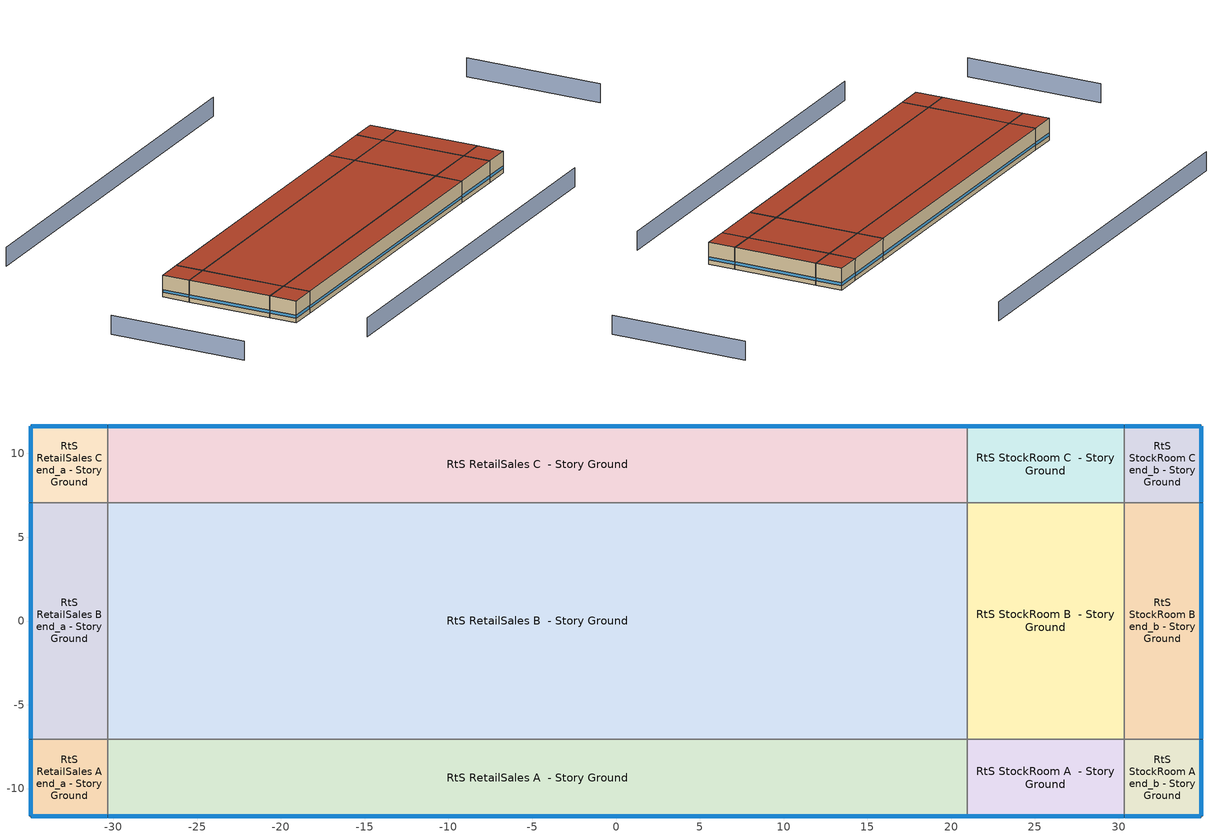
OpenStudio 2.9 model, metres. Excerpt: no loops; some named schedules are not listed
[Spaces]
RtS RetailSales A end_a - Story Ground
 floor ground (DEER Carpeted 6in Slab Floor): -34.92,-11.64 -34.92,-7.07 -30.35,-7.07 -30.35,-11.64 z0
 wall outside (DEER Insulated Exterior Mass Wall R-3.51 1): -34.92,-7.07 -34.92,-11.64 -30.35,-11.64 z0:3.66
 wall to RtS RetailSales B end_a - Story Ground: -30.35,-7.07 -34.92,-7.07 z0:3.66
 wall to RtS RetailSales A  - Story Ground: -30.35,-11.64 -30.35,-7.07 z0:3.66
 window (DEER Metal Framed Window U-0.77 SHGC 0.61): -34.92,-7.09 -34.92,-11.61 / -34.89,-11.64 -30.37,-11.64 z0.76:1.24
 roof outside (DEER Wood Framed Roof R-13.16): -30.35,-11.64 -30.35,-7.07 -34.92,-7.07 -34.92,-11.64 z3.66
RtS RetailSales B end_a - Story Ground
 floor ground (DEER Carpeted 6in Slab Floor): -34.92,-7.07 -34.92,7.07 -30.35,7.07 -30.35,-7.07 z0
 wall outside (DEER Insulated Exterior Mass Wall R-3.51 1): -34.92,7.07 -34.92,-7.07 z0:3.66
 wall to RtS RetailSales C end_a - Story Ground: -30.35,7.07 -34.92,7.07 z0:3.66
 wall to RtS RetailSales B  - Story Ground: -30.35,-7.07 -30.35,7.07 z0:3.66
 window (DEER Metal Framed Window U-0.77 SHGC 0.61): -34.92,7.04 -34.92,-7.04 z0.76:1.24
 roof outside (DEER Wood Framed Roof R-13.16): -30.35,-7.07 -30.35,7.07 -34.92,7.07 -34.92,-7.07 z3.66
RtS RetailSales C end_a - Story Ground
 floor ground (DEER Carpeted 6in Slab Floor): -34.92,7.07 -34.92,11.64 -30.35,11.64 -30.35,7.07 z0
 wall outside (DEER Insulated Exterior Mass Wall R-3.51 1): -30.35,11.64 -34.92,11.64 -34.92,7.07 z0:3.66
 wall to RtS RetailSales C  - Story Ground: -30.35,7.07 -30.35,11.64 z0:3.66
 window (DEER Metal Framed Window U-0.77 SHGC 0.61): -34.92,11.61 -34.92,7.09 / -30.37,11.64 -34.89,11.64 z0.76:1.24
 roof outside (DEER Wood Framed Roof R-13.16): -30.35,7.07 -30.35,11.64 -34.92,11.64 -34.92,7.07 z3.66
RtS RetailSales A  - Story Ground
 floor ground (DEER Carpeted 6in Slab Floor): -30.35,-11.64 -30.35,-7.07 20.95,-7.07 20.95,-11.64 z0
 wall outside (DEER Insulated Exterior Mass Wall R-3.51 1): -30.35,-11.64 20.95,-11.64 z0:3.66
 wall to RtS RetailSales B  - Story Ground: 20.95,-7.07 -30.35,-7.07 z0:3.66
 wall to RtS StockRoom A  - Story Ground: 20.95,-11.64 20.95,-7.07 z0:3.66
 window (DEER Metal Framed Window U-0.77 SHGC 0.61): -30.32,-11.64 20.93,-11.64 z0.76:1.24
 roof outside (DEER Wood Framed Roof R-13.16): 20.95,-11.64 20.95,-7.07 -30.35,-7.07 -30.35,-11.64 z3.66
RtS RetailSales B  - Story Ground
 floor ground (DEER Carpeted 6in Slab Floor): -30.35,-7.07 -30.35,7.07 20.95,7.07 20.95,-7.07 z0
 wall to RtS RetailSales C  - Story Ground: 20.95,7.07 -30.35,7.07 z0:3.66
 wall to RtS StockRoom B  - Story Ground: 20.95,-7.07 20.95,7.07 z0:3.66
 roof outside (DEER Wood Framed Roof R-13.16): 20.95,-7.07 20.95,7.07 -30.35,7.07 -30.35,-7.07 z3.66
RtS RetailSales C  - Story Ground
 floor ground (DEER Carpeted 6in Slab Floor): -30.35,7.07 -30.35,11.64 20.95,11.64 20.95,7.07 z0
 wall outside (DEER Insulated Exterior Mass Wall R-3.51 1): 20.95,11.64 -30.35,11.64 z0:3.66
 wall to RtS StockRoom C  - Story Ground: 20.95,7.07 20.95,11.64 z0:3.66
 window (DEER Metal Framed Window U-0.77 SHGC 0.61): 20.93,11.64 -30.32,11.64 z0.76:1.24
 roof outside (DEER Wood Framed Roof R-13.16): 20.95,7.07 20.95,11.64 -30.35,11.64 -30.35,7.07 z3.66
RtS StockRoom A  - Story Ground
 floor ground (DEER Carpeted 6in Slab Floor): 20.95,-11.64 20.95,-7.07 30.35,-7.07 30.35,-11.64 z0
 wall outside (DEER Insulated Exterior Mass Wall R-3.51 1): 20.95,-11.64 30.35,-11.64 z0:3.66
 wall to RtS StockRoom B  - Story Ground: 30.35,-7.07 20.95,-7.07 z0:3.66
 wall to RtS StockRoom A end_b - Story Ground: 30.35,-11.64 30.35,-7.07 z0:3.66
 window (DEER Metal Framed Window U-0.77 SHGC 0.61): 20.98,-11.64 30.32,-11.64 z0.76:1.24
 roof outside (DEER Wood Framed Roof R-13.16): 30.35,-11.64 30.35,-7.07 20.95,-7.07 20.95,-11.64 z3.66
RtS StockRoom B  - Story Ground
 floor ground (DEER Carpeted 6in Slab Floor): 20.95,-7.07 20.95,7.07 30.35,7.07 30.35,-7.07 z0
 wall to RtS StockRoom C  - Story Ground: 30.35,7.07 20.95,7.07 z0:3.66
 wall to RtS StockRoom B end_b - Story Ground: 30.35,-7.07 30.35,7.07 z0:3.66
 roof outside (DEER Wood Framed Roof R-13.16): 30.35,-7.07 30.35,7.07 20.95,7.07 20.95,-7.07 z3.66
RtS StockRoom C  - Story Ground
 floor ground (DEER Carpeted 6in Slab Floor): 20.95,7.07 20.95,11.64 30.35,11.64 30.35,7.07 z0
 wall outside (DEER Insulated Exterior Mass Wall R-3.51 1): 30.35,11.64 20.95,11.64 z0:3.66
 wall to RtS StockRoom C end_b - Story Ground: 30.35,7.07 30.35,11.64 z0:3.66
 window (DEER Metal Framed Window U-0.77 SHGC 0.61): 30.32,11.64 20.98,11.64 z0.76:1.24
 roof outside (DEER Wood Framed Roof R-13.16): 30.35,7.07 30.35,11.64 20.95,11.64 20.95,7.07 z3.66
RtS StockRoom A end_b - Story Ground
 floor ground (DEER Carpeted 6in Slab Floor): 30.35,-11.64 30.35,-7.07 34.92,-7.07 34.92,-11.64 z0
 wall outside (DEER Insulated Exterior Mass Wall R-3.51 1): 30.35,-11.64 34.92,-11.64 34.92,-7.07 z0:3.66
 wall to RtS StockRoom B end_b - Story Ground: 34.92,-7.07 30.35,-7.07 z0:3.66
 window (DEER Metal Framed Window U-0.77 SHGC 0.61): 34.92,-11.61 34.92,-7.09 / 30.37,-11.64 34.89,-11.64 z0.76:1.24
 roof outside (DEER Wood Framed Roof R-13.16): 34.92,-11.64 34.92,-7.07 30.35,-7.07 30.35,-11.64 z3.66
RtS StockRoom B end_b - Story Ground
 floor ground (DEER Carpeted 6in Slab Floor): 30.35,-7.07 30.35,7.07 34.92,7.07 34.92,-7.07 z0
 wall outside (DEER Insulated Exterior Mass Wall R-3.51 1): 34.92,-7.07 34.92,7.07 z0:3.66
 wall to RtS StockRoom C end_b - Story Ground: 34.92,7.07 30.35,7.07 z0:3.66
 window (DEER Metal Framed Window U-0.77 SHGC 0.61): 34.92,-7.04 34.92,7.04 z0.76:1.24
 roof outside (DEER Wood Framed Roof R-13.16): 34.92,-7.07 34.92,7.07 30.35,7.07 30.35,-7.07 z3.66
RtS StockRoom C end_b - Story Ground
 floor ground (DEER Carpeted 6in Slab Floor): 30.35,7.07 30.35,11.64 34.92,11.64 34.92,7.07 z0
 wall outside (DEER Insulated Exterior Mass Wall R-3.51 1): 34.92,7.07 34.92,11.64 30.35,11.64 z0:3.66
 window (DEER Metal Framed Window U-0.77 SHGC 0.61): 34.89,11.64 30.37,11.64 / 34.92,7.09 34.92,11.61 z0.76:1.24
 roof outside (DEER Wood Framed Roof R-13.16): 34.92,7.07 34.92,11.64 30.35,11.64 30.35,7.07 z3.66
shading: 34.92,39.07 -34.92,39.07 / -34.92,-24.14 34.92,-24.14 / 67.53,-11.64 67.53,11.64 / -52.29,11.64 -52.29,-11.64 z0:3.2
[Site]
CA_LOS-ANGELES-DOWNTOWN-_-_USA: Latitude {deg}=34.03; Longitude {deg}=-118.3; Time Zone {hr}=-8; Elevation {m}=56; Terrain=City
[Site:WaterMainsTemperature]
Calculation Method=Correlation; Annual Average Outdoor Air Temperature {C}=17.9083; Maximum Difference In Monthly Average Outdoor Air Temperatures {deltaC}=10.6
[SizingPeriod:DesignDay] Barometric Pressure {Pa}=100654; Wind Direction {deg}=0; Sky Clearness=0; Rain Indicator=0; Snow Indicator=0; Day of Month=21; Daylight Saving Time Indicator=0; Humidity Indicating Type=Wetbulb; Dry-Bulb Temperature Range Modifier Type=DefaultMultipliers
Name | Maximum Dry-Bulb Temperature {C} | Daily Dry-Bulb Temperature Range {deltaC} | Humidity Indicating Conditions at Maximum Dry-Bulb | Wind Speed {m/s} | Month | Day Type | Solar Model Indicator | ASHRAE Taub | ASHRAE Taud
CA_LOS-ANGELES-DOWNTOWN- Ann Clg .4% Condns DB=>MWB 1 | 32.8 | 9.7 | 18.9 | 1.5 | 8 | SummerDesignDay | ASHRAETau | 0.361 | 2.436
CA_LOS-ANGELES-DOWNTOWN- Ann Clg .4% Condns WB=>MDB 1 | 29.2 | 9.7 | 22 | 1.5 | 8 | SummerDesignDay | ASHRAETau | 0.361 | 2.436
CA_LOS-ANGELES-DOWNTOWN- Ann Htg 99.6% Condns DB 1 | 6.2 | 0 | 6.2 | 0.2 | 12 | WinterDesignDay | ASHRAEClearSky
[ClimateZones]
Climate Zone Institution Name 1=CEC; Climate Zone Document Name 1=California Climate Zone Descriptions; Climate Zone Document Year 1=1995; Climate Zone Institution Name 2=ASHRAE; Climate Zone Document Name 2=ANSI/ASHRAE Standard 169; Climate Zone Document Year 2=2006; Climate Zone Value 2=3B
[Building]
DEER Pre-1975|RtS: North Axis {deg}=0; Default Construction Set=Res DEER Pre-1975 - RtS - CEC T24-CEC8; Default Schedule Set=Building Default Schedule Set; Standards Building Type=RtS
[Site:GroundTemperature:BuildingSurface]
19.527, 19.502, 19.536, 19.598, 20.002, 21.64, 22.225, 22.375, 21.449, 20.121, 19.802, 19.633
[DefaultConstructionSet]
Res DEER Pre-1975 - RtS - CEC T24-CEC8: Default Exterior Surface Constructions=Default Surface Constructions 1; Default Interior Surface Constructions=Default Surface Constructions 2; Default Ground Contact Surface Constructions=Default Surface Constructions 3; Default Exterior SubSurface Constructions=Default Sub Surface Constructions 1; Default Interior SubSurface Constructions=Default Sub Surface Constructions 2; Interior Partition Construction=Typical Interior Partition
[DefaultSurfaceConstructions]
Name | Floor Construction | Wall Construction | Roof Ceiling Construction
Default Surface Constructions 1 | DEER Uncarpeted 6in Slab Floor | DEER Insulated Exterior Mass Wall R-3.51 | DEER Wood Framed Roof R-14.18
Default Surface Constructions 2 | DEER Uncarpeted 4in Slab Floor | Typical Interior Wall | DEER Uncarpeted 4in Slab Floor
Default Surface Constructions 3 | DEER Carpeted 6in Slab Floor | Typical Uninsulated Basement Mass Wall
[Construction]
DEER Uncarpeted 6in Slab Floor: Typical Insulation R-1.73, 6 in. Normalweight Concrete Floor
DEER Insulated Exterior Mass Wall R-3.51: 8 in. Concrete Block Wall, Typical Insulation R-1.73
DEER Wood Framed Roof R-14.18: Roof Membrane, Typical Insulation R-13.68, Metal Roof Surface
DEER Uncarpeted 4in Slab Floor: Typical Insulation R-12.65, 4 in. Normalweight Concrete Floor
Typical Interior Wall: G01 13mm gypsum board, G01 13mm gypsum board
DEER Carpeted 6in Slab Floor: 6 in. Normalweight Concrete Floor, Typical Carpet Pad
Typical Uninsulated Basement Mass Wall: 8 in. Concrete Block Basement Wall
DEER Metal Framed Window U-1.23 SHGC 0.82: Simple Glazing U-1.23 SHGC 0.82
DEER Metal Framed Window U-1.23 SHGC 0.82 1: Simple Glazing U-1.23 SHGC 0.82 1
Typical Uninsulated Swinging Door: Typical Insulation R-12.65
U 0.98 SHGC 0.68 Sgl Ref-B-H Clr 6mm: REF B CLEAR HI 6MM
Typical Insulated Metal Door: F08 Metal surface, Typical Insulation R-12.65
DEER Skylight U-1.31 SHGC 0.61: Simple Glazing U-1.23 SHGC 0.61
Typical Interior Window: Clear 3mm
Typical Interior Door; Typical Interior Partition: G05 25mm wood
InteriorFurnishings: Std Wood 6inch
DEER Wood Framed Roof R-13.16: Roof Membrane, Typical Insulation R-12.65, Metal Roof Surface
DEER Insulated Exterior Mass Wall R-3.51 1: 8 in. Concrete Block Wall, Typical Insulation R-1.73 1
DEER Metal Framed Window U-0.77 SHGC 0.61: Simple Glazing U-0.77 SHGC 0.61
[Material:NoMass] Roughness=Smooth; Thermal Absorptance=0.9; Solar Absorptance=0.7
Name | Thermal Resistance {m2-K/W} | Visible Absorptance
Typical Insulation R-1.73; Typical Insulation R-1.73 1 | 0.305336 | 0.7
Typical Insulation R-13.68 | 2.40869 | 0.7
Typical Insulation R-12.65 | 2.22791 | 0.7
Typical Carpet Pad | 0.21648 | 0.8
[Material] Thermal Absorptance=0.9
Name | Roughness | Thickness {m} | Conductivity {W/m-K} | Density {kg/m3} | Specific Heat {J/kg-K} | Solar Absorptance | Visible Absorptance
6 in. Normalweight Concrete Floor | MediumRough | 0.1524 | 2.31 | 2322 | 832 | 0.7 | 0.7
8 in. Concrete Block Wall | MediumRough | 0.2032 | 0.72 | 800 | 832 | 0.7 | 0.7
Roof Membrane | VeryRough | 0.0095 | 0.16 | 1121.29 | 1460 | 0.7 | 0.7
Metal Roof Surface; F08 Metal surface | Smooth | 0.0008 | 45.28 | 7824 | 500 | 0.7 | 0.7
4 in. Normalweight Concrete Floor | MediumRough | 0.1016 | 2.31 | 2322 | 832 | 0.7 | 0.7
G01 13mm gypsum board | Smooth | 0.0127 | 0.160031 | 800.001 | 1090.73 | 0.7 | 0.5
8 in. Concrete Block Basement Wall | MediumRough | 0.2032 | 1.326 | 1842 | 912 | 0.7 | 0.7
G05 25mm wood | MediumSmooth | 0.0254 | 0.15 | 608 | 1630 | 0.5 | 0.5
Std Wood 6inch | MediumSmooth | 0.15 | 0.12 | 540 | 1210 | 0.7 | 0.7
[DefaultSubSurfaceConstructions]
Name | Fixed Window Construction | Operable Window Construction | Door Construction | Glass Door Construction | Overhead Door Construction | Skylight Construction | Tubular Daylight Dome Construction | Tubular Daylight Diffuser Construction
Default Sub Surface Constructions 1 | DEER Metal Framed Window U-1.23 SHGC 0.82 | DEER Metal Framed Window U-1.23 SHGC 0.82 1 | Typical Uninsulated Swinging Door | U 0.98 SHGC 0.68 Sgl Ref-B-H Clr 6mm | Typical Insulated Metal Door | DEER Skylight U-1.31 SHGC 0.61 | Typical Interior Window | Typical Interior Window
Default Sub Surface Constructions 2 | Typical Interior Window | Typical Interior Window | Typical Interior Door
[WindowMaterial:SimpleGlazingSystem] Visible Transmittance=0.25
Name | U-Factor {W/m2-K} | Solar Heat Gain Coefficient
Simple Glazing U-1.23 SHGC 0.82; Simple Glazing U-1.23 SHGC 0.82 1 | 6.98426 | 0.82
Simple Glazing U-1.23 SHGC 0.61 | 7 | 0.61
Simple Glazing U-0.77 SHGC 0.61 | 4.37226 | 0.61
[WindowMaterial:Glazing] Optical Data Type=SpectralAverage; Infrared Transmittance at Normal Incidence=0; Front Side Infrared Hemispherical Emissivity=0.84; Conductivity {W/m-K}=0.9; Dirt Correction Factor for Solar and Visible Transmittance=1; Solar Diffusing=No
Name | Thickness {m} | Solar Transmittance at Normal Incidence | Front Side Solar Reflectance at Normal Incidence | Back Side Solar Reflectance at Normal Incidence | Visible Transmittance at Normal Incidence | Front Side Visible Reflectance at Normal Incidence | Back Side Visible Reflectance at Normal Incidence | Back Side Infrared Hemispherical Emissivity
REF B CLEAR HI 6MM | 0.006 | 0.24 | 0.16 | 0.32 | 0.3 | 0.16 | 0.29 | 0.6
Clear 3mm | 0.003 | 0.837 | 0.075 | 0.075 | 0.898 | 0.081 | 0.081 | 0.84
[SpaceType] Standards Building Type=RtS
Name | Default Schedule Set | Design Specification Outdoor Air Object | Standards Space Type
RtS RetailSales - DEER Pre-1975 | RtS RetailSales Schedule Set | RtS RetailSales Ventilation | RetailSales
RtS StockRoom - DEER Pre-1975 | RtS StockRoom Schedule Set | RtS StockRoom Ventilation | StockRoom
[BuildingStory]
Story Ground: Nominal Z Coordinate {m}=0; Nominal Floor to Floor Height {m}=3.6576
[Space] Building Story=Story Ground
Name | Space Type | Thermal Zone
RtS RetailSales A end_a - Story Ground | RtS RetailSales - DEER Pre-1975 | Zone RtS RetailSales A end_a - Story Ground
RtS RetailSales B end_a - Story Ground | RtS RetailSales - DEER Pre-1975 | Zone RtS RetailSales B end_a - Story Ground
RtS RetailSales C end_a - Story Ground | RtS RetailSales - DEER Pre-1975 | Zone RtS RetailSales C end_a - Story Ground
RtS RetailSales A  - Story Ground | RtS RetailSales - DEER Pre-1975 | Zone RtS RetailSales A  - Story Ground
RtS RetailSales B  - Story Ground | RtS RetailSales - DEER Pre-1975 | Zone RtS RetailSales B  - Story Ground
RtS RetailSales C  - Story Ground | RtS RetailSales - DEER Pre-1975 | Zone RtS RetailSales C  - Story Ground
RtS StockRoom A  - Story Ground | RtS StockRoom - DEER Pre-1975 | Zone RtS StockRoom A  - Story Ground
RtS StockRoom B  - Story Ground | RtS StockRoom - DEER Pre-1975 | Zone RtS StockRoom B  - Story Ground
RtS StockRoom C  - Story Ground | RtS StockRoom - DEER Pre-1975 | Zone RtS StockRoom C  - Story Ground
RtS StockRoom A end_b - Story Ground | RtS StockRoom - DEER Pre-1975 | Zone RtS StockRoom A end_b - Story Ground
RtS StockRoom B end_b - Story Ground | RtS StockRoom - DEER Pre-1975 | Zone RtS StockRoom B end_b - Story Ground
RtS StockRoom C end_b - Story Ground | RtS StockRoom - DEER Pre-1975 | Zone RtS StockRoom C end_b - Story Ground
[ThermalZone] Multiplier=1; Use Ideal Air Loads=No
Name | Thermostat
Zone RtS RetailSales A end_a - Story Ground | RtS RetailSales - DEER Pre-1975 Thermostat
Zone RtS RetailSales B end_a - Story Ground | RtS RetailSales - DEER Pre-1975 Thermostat 1
Zone RtS RetailSales C end_a - Story Ground | RtS RetailSales - DEER Pre-1975 Thermostat 5
Zone RtS RetailSales A  - Story Ground | RtS RetailSales - DEER Pre-1975 Thermostat 2
Zone RtS RetailSales B  - Story Ground | RtS RetailSales - DEER Pre-1975 Thermostat 3
Zone RtS RetailSales C  - Story Ground | RtS RetailSales - DEER Pre-1975 Thermostat 4
Zone RtS StockRoom A  - Story Ground | RtS StockRoom - DEER Pre-1975 Thermostat 3
Zone RtS StockRoom B  - Story Ground | RtS StockRoom - DEER Pre-1975 Thermostat 2
Zone RtS StockRoom C  - Story Ground | RtS StockRoom - DEER Pre-1975 Thermostat 4
Zone RtS StockRoom A end_b - Story Ground | RtS StockRoom - DEER Pre-1975 Thermostat 5
Zone RtS StockRoom B end_b - Story Ground | RtS StockRoom - DEER Pre-1975 Thermostat 1
Zone RtS StockRoom C end_b - Story Ground | RtS StockRoom - DEER Pre-1975 Thermostat
[People:Definition] Number of People Calculation Method=People/Area; Fraction Radiant=0.3
Name | People per Space Floor Area {person/m2}
RtS StockRoom People Definition | 0.0236806
RtS RetailSales People Definition | 0.238959
[People] Work Efficiency Schedule=Work Efficiency Schedule; Clothing Insulation Schedule=Clothing Schedule; Air Velocity Schedule=Air Velocity Schedule; Multiplier=1
Name | People Definition | Space or SpaceType
RtS StockRoom People | RtS StockRoom People Definition | RtS StockRoom - DEER Pre-1975
RtS RetailSales People | RtS RetailSales People Definition | RtS RetailSales - DEER Pre-1975
[Lights:Definition] Design Level Calculation Method=Watts/Area
Name | Watts per Space Floor Area {W/m2}
RtS StockRoom Lights Definition | 6.45835
RtS RetailSales Lights Definition | 16.1459
[Lights] Fraction Replaceable=0
Name | Lights Definition | Space or SpaceType
RtS StockRoom Lights | RtS StockRoom Lights Definition | RtS StockRoom - DEER Pre-1975
RtS RetailSales Lights | RtS RetailSales Lights Definition | RtS RetailSales - DEER Pre-1975
[ElectricEquipment:Definition] Design Level Calculation Method=Watts/Area; Fraction Radiant=0.5
Name | Watts per Space Floor Area {W/m2}
RtS StockRoom Elec Equip Definition | 2.15278
RtS RetailSales Elec Equip Definition | 5.38196
[ElectricEquipment]
Name | Electric Equipment Definition | Space or SpaceType
RtS StockRoom Elec Equip | RtS StockRoom Elec Equip Definition | RtS StockRoom - DEER Pre-1975
RtS RetailSales Elec Equip | RtS RetailSales Elec Equip Definition | RtS RetailSales - DEER Pre-1975
[DesignSpecification:OutdoorAir] Outdoor Air Method=Sum; Outdoor Air Flow per Person {m3/s-person}=0; Outdoor Air Flow Rate {m3/s}=0; Outdoor Air Flow Air Changes per Hour {1/hr}=0
Name | Outdoor Air Flow per Floor Area {m3/s-m2}
RtS StockRoom Ventilation | 0.000762
RtS RetailSales Ventilation | 0.001524
[DefaultScheduleSet]
Name | Number of People Schedule | People Activity Level Schedule | Lighting Schedule | Electric Equipment Schedule | Infiltration Schedule | Hours of Operation Schedule
RtS StockRoom Schedule Set | D_RtS_All_Occup_Yr | DEER Activity 220W/person | D17_RtS_Stock_LF_Yr | D_RtS_All_Misc_Yr | D_RtS_All_C_Inf_Yr
RtS RetailSales Schedule Set | D_RtS_All_Occup_Yr | DEER Activity 132W/person | D17_RtS_Sales_LF_Yr | D_RtS_All_Misc_Yr | D_RtS_All_C_Inf_Yr
Building Default Schedule Set |  |  |  |  |  | Building Hours of Operation NonResidential
[SpaceInfiltration:DesignFlowRate] Schedule=Always On Discrete; Design Flow Rate Calculation Method=Flow/ExteriorArea; Constant Term Coefficient=0; Temperature Term Coefficient=0; Velocity Term Coefficient=0.224; Velocity Squared Term Coefficient=0
Name | Space or SpaceType | Flow per Exterior Surface Area {m3/s-m2}
RtS RetailSales A  - Story Ground Infiltration | RtS RetailSales A  - Story Ground | 8.57957e-05
RtS RetailSales A end_a - Story Ground Infiltration | RtS RetailSales A end_a - Story Ground | 0.000118794
RtS RetailSales B end_a - Story Ground Infiltration | RtS RetailSales B end_a - Story Ground | 8.57957e-05
RtS RetailSales C  - Story Ground Infiltration | RtS RetailSales C  - Story Ground | 8.57957e-05
RtS RetailSales C end_a - Story Ground Infiltration | RtS RetailSales C end_a - Story Ground | 0.000118794
RtS StockRoom A  - Story Ground Infiltration | RtS StockRoom A  - Story Ground | 8.57957e-05
RtS StockRoom A end_b - Story Ground Infiltration | RtS StockRoom A end_b - Story Ground | 0.000118794
RtS StockRoom B end_b - Story Ground Infiltration | RtS StockRoom B end_b - Story Ground | 8.57957e-05
RtS StockRoom C  - Story Ground Infiltration | RtS StockRoom C  - Story Ground | 8.57957e-05
RtS StockRoom C end_b - Story Ground Infiltration | RtS StockRoom C end_b - Story Ground | 0.000118794
[Exterior:Lights:Definition]
Name | Design Level {W}
Parking Areas and Drives Def (W/ft^2) | 0.04
Building Facades Def (W/ft^2) | 0.2
Main Entries Def (W/ft) | 30
Other Doors Def (W/ft) | 20
[Exterior:Lights] Schedule=Always On Discrete; Control Option=AstronomicalClock
Name | Exterior Lights Definition | Multiplier
Parking Areas and Drives | Parking Areas and Drives Def (W/ft^2) | 24807.5
Building Facades | Building Facades Def (W/ft^2) | 7332.12
Main Entries | Main Entries Def (W/ft) | 84
Other Doors | Other Doors Def (W/ft) | 46.2
[ThermostatSetpoint:DualSetpoint] Heating Setpoint Temperature Schedule=D_RtS_All_HTemp_Yr; Cooling Setpoint Temperature Schedule=D_RtS_All_CTemp_Yr
RtS StockRoom - DEER Pre-1975 Thermostat; RtS StockRoom - DEER Pre-1975 Thermostat 1; RtS StockRoom - DEER Pre-1975 Thermostat 2; RtS StockRoom - DEER Pre-1975 Thermostat 3; RtS StockRoom - DEER Pre-1975 Thermostat 4; RtS StockRoom - DEER Pre-1975 Thermostat 5; RtS RetailSales - DEER Pre-1975 Thermostat; RtS RetailSales - DEER Pre-1975 Thermostat 1; RtS RetailSales - DEER Pre-1975 Thermostat 2; RtS RetailSales - DEER Pre-1975 Thermostat 3; RtS RetailSales - DEER Pre-1975 Thermostat 4; RtS RetailSales - DEER Pre-1975 Thermostat 5
[InternalMass:Definition]
Internal Mass Definition 1: Construction=InteriorFurnishings; Design Level Calculation Method=SurfaceArea/Area; Surface Area per Space Floor Area=2
[InternalMass] Internal Mass Definition=Internal Mass Definition 1; Multiplier=1
Name | Space or SpaceType
RtS StockRoom C end_b - Story Ground Mass | RtS StockRoom C end_b - Story Ground
RtS StockRoom B end_b - Story Ground Mass | RtS StockRoom B end_b - Story Ground
RtS RetailSales A end_a - Story Ground Mass | RtS RetailSales A end_a - Story Ground
RtS RetailSales B end_a - Story Ground Mass | RtS RetailSales B end_a - Story Ground
RtS RetailSales A  - Story Ground Mass | RtS RetailSales A  - Story Ground
RtS RetailSales B  - Story Ground Mass | RtS RetailSales B  - Story Ground
RtS StockRoom B  - Story Ground Mass | RtS StockRoom B  - Story Ground
RtS StockRoom A  - Story Ground Mass | RtS StockRoom A  - Story Ground
RtS RetailSales C  - Story Ground Mass | RtS RetailSales C  - Story Ground
RtS StockRoom C  - Story Ground Mass | RtS StockRoom C  - Story Ground
RtS RetailSales C end_a - Story Ground Mass | RtS RetailSales C end_a - Story Ground
RtS StockRoom A end_b - Story Ground Mass | RtS StockRoom A end_b - Story Ground
[Schedule:Ruleset]
Name | Default Day Schedule | Summer Design Day Schedule | Winter Design Day Schedule
Clothing Schedule | Clothing Schedule Default Winter Clothes
Air Velocity Schedule | Air Velocity Schedule Default
Work Efficiency Schedule | Work Efficiency Schedule Default
D_RtS_All_Occup_Yr | D_RtS_All_Occup_Yr Default | D_RtS_All_Occup_Yr Summer Design Day | D_RtS_All_Occup_Yr Winter Design Day
DEER Activity 220W/person | DEER Activity 220W/person Default | DEER Activity 220W/person Summer Design Day | DEER Activity 220W/person Winter Design Day
D17_RtS_Stock_LF_Yr | D17_RtS_Stock_LF_Yr Default | D17_RtS_Stock_LF_Yr Summer Design Day | D17_RtS_Stock_LF_Yr Winter Design Day
D_RtS_All_Misc_Yr | D_RtS_All_Misc_Yr Default | D_RtS_All_Misc_Yr Summer Design Day | D_RtS_All_Misc_Yr Winter Design Day
D_RtS_All_C_Inf_Yr | D_RtS_All_C_Inf_Yr Default | D_RtS_All_C_Inf_Yr Summer Design Day | D_RtS_All_C_Inf_Yr Winter Design Day
DEER Activity 132W/person | DEER Activity 132W/person Default | DEER Activity 132W/person Summer Design Day | DEER Activity 132W/person Winter Design Day
D17_RtS_Sales_LF_Yr | D17_RtS_Sales_LF_Yr Default | D17_RtS_Sales_LF_Yr Summer Design Day | D17_RtS_Sales_LF_Yr Winter Design Day
D_RtS_All_HTemp_Yr | D_RtS_All_HTemp_Yr Default | D_RtS_All_HTemp_Yr Summer Design Day | D_RtS_All_HTemp_Yr Winter Design Day
D_RtS_All_CTemp_Yr | D_RtS_All_CTemp_Yr Default | D_RtS_All_CTemp_Yr Summer Design Day | D_RtS_All_CTemp_Yr Winter Design Day
Building Hours of Operation NonResidential | Building Hours of Operation NonResidential Default | Building Hours of Operation NonResidential Summer Design Day | Building Hours of Operation NonResidential Winter Design Day
[Schedule:Day]
Clothing Schedule Default Winter Clothes; D_RtS_All_Occup_Yr Summer Design Day; D17_RtS_Stock_LF_Yr Summer Design Day; D_RtS_All_Misc_Yr Summer Design Day; D17_RtS_Sales_LF_Yr Summer Design Day; Building Hours of Operation NonResidential Winter Design Day; Building Hours of Operation NonResidential Summer Design Day: 24, 0, 1
Clothing Schedule Summer Clothes: 24, 0, 0.5
Air Velocity Schedule Default: 24, 0, 0.2
Work Efficiency Schedule Default; D_RtS_All_Occup_Yr Winter Design Day; D17_RtS_Stock_LF_Yr Winter Design Day; D_RtS_All_Misc_Yr Winter Design Day; D17_RtS_Sales_LF_Yr Winter Design Day: 24, 0, 0
D_RtS_All_Occup_Yr Default: Yes, 4, 45, 0, 5, 0, 0.0125, 5, 15, 0.025, 5, 30, 0.0375, 5, 45, 0.05, 6, 0, 0.0875, 6, 15, 0.125, 6, 30, 0.1625, 6, 45, 0.2, 7, 0, 0.3, 7, 15, 0.4, 7, 30, 0.5, 7, 45, 0.6, 20, 15, 0.6, 20, 30, 0.4625, 20, 45, 0.325, 21, 0, 0.1875, 21, 15, 0.05, 21, 30, 0.0375, 21, 45, 0.025, 22, 0, 0.0125, 22, 15, 0, 24, 0, 0
D_RtS_All_Occup_Yr Sat Day: Yes, 4, 0, 0, 4, 15, 0.0125, 4, 30, 0.025, 4, 45, 0.0375, 5, 0, 0.05, 5, 15, 0.0625, 5, 30, 0.075, 5, 45, 0.0875, 6, 0, 0.1, 6, 15, 0.25, 6, 30, 0.4, 6, 45, 0.55, 7, 0, 0.7, 7, 15, 0.625, 7, 30, 0.55, 7, 45, 0.475, 8, 0, 0.4, 8, 15, 0.475, 8, 30, 0.55, 8, 45, 0.625, 9, 0, 0.7, 11, 52, 0.7, 12, 7, 0.725, 12, 22, 0.75, 12, 37, 0.775, 12, 52, 0.8, 13, 7, 0.825, 13, 22, 0.85, 13, 37, 0.875, 13, 52, 0.9, 15, 22, 0.9, 15, 37, 0.875, 15, 52, 0.85, 16, 7, 0.825, 16, 22, 0.8, 16, 37, 0.792593, 16, 52, 0.785185, 17, 7, 0.777778, 17, 22, 0.77037, 17, 37, 0.762963, 17, 52, 0.755556, 18, 7, 0.748148, 18, 22, 0.740741, 18, 37, 0.733333, 18, 52, 0.725926, 19, 7, 0.718519, 19, 22, 0.711111, 19, 37, 0.703704, 19, 45, 0.7, 20, 0, 0.6875, 20, 15, 0.675, 20, 30, 0.6625, 20, 45, 0.65, 21, 0, 0.4875, 21, 15, 0.325, 21, 30, 0.1625, 21, 45, 0, 24, 0, 0
D_RtS_All_Occup_Yr Sun Day: Yes, 5, 0, 0, 5, 15, 0.0125, 5, 30, 0.025, 5, 45, 0.0375, 6, 0, 0.05, 6, 15, 0.1375, 6, 30, 0.225, 6, 45, 0.3125, 7, 0, 0.4, 7, 15, 0.475, 7, 30, 0.55, 7, 45, 0.625, 8, 0, 0.7, 8, 15, 0.711429, 8, 30, 0.722857, 8, 45, 0.734286, 9, 0, 0.745714, 9, 15, 0.757143, 9, 30, 0.768571, 9, 45, 0.78, 10, 0, 0.791429, 10, 15, 0.802857, 10, 30, 0.814286, 10, 45, 0.825714, 11, 0, 0.837143, 11, 15, 0.848571, 11, 30, 0.86, 11, 45, 0.871429, 12, 0, 0.882857, 12, 15, 0.894286, 12, 22, 0.9, 12, 37, 0.9125, 12, 52, 0.925, 13, 7, 0.9375, 13, 22, 0.95, 14, 22, 0.95, 14, 37, 0.9375, 14, 52, 0.925, 15, 7, 0.9125, 15, 22, 0.9, 15, 37, 0.888571, 15, 52, 0.877143, 16, 7, 0.865714, 16, 22, 0.854286, 16, 37, 0.842857, 16, 52, 0.831429, 17, 7, 0.82, 17, 22, 0.808571, 17, 37, 0.797143, 17, 52, 0.785714, 18, 7, 0.774286, 18, 22, 0.762857, 18, 37, 0.751429, 18, 52, 0.74, 19, 7, 0.728571, 19, 22, 0.717143, 19, 37, 0.705714, 19, 45, 0.7, 20, 0, 0.6, 20, 15, 0.5, 20, 30, 0.4, 20, 45, 0.3, 21, 0, 0.25, 21, 15, 0.2, 21, 30, 0.15, 21, 45, 0.1, 22, 0, 0.0875, 22, 15, 0.075, 22, 30, 0.0625, 22, 45, 0.05, 23, 0, 0.0375, 23, 15, 0.025, 23, 30, 0.0125, 23, 45, 0, 24, 0, 0
DEER Activity 220W/person Default; autogen DEER Activity 220W/person 0_day_sch; autogen DEER Activity 220W/person 1_day_sch: Yes, 24, 0, 220
DEER Activity 220W/person Winter Design Day; DEER Activity 220W/person Summer Design Day: 24, 0, 220
D17_RtS_Stock_LF_Yr Default: Yes, 0, 15, 0.09612, 0, 30, 0.10094, 0, 45, 0.0644, 1, 0, 0.11058, 1, 15, 0.1154, 1, 30, 0.12022, 1, 45, 0.12504, 2, 0, 0.12986, 2, 15, 0.13468, 2, 30, 0.1395, 2, 45, 0.14432, 3, 0, 0.14914, 3, 15, 0.15396, 3, 30, 0.15878, 3, 45, 0.1636, 4, 0, 0.19085, 4, 15, 0.2181, 4, 30, 0.24535, 4, 45, 0.2726, 5, 0, 0.3003, 5, 15, 0.328, 5, 30, 0.3557, 5, 45, 0.3834, 6, 0, 0.409675, 6, 15, 0.43595, 6, 30, 0.462225, 6, 45, 0.4885, 7, 0, 0.513825, 7, 15, 0.53915, 7, 30, 0.564475, 7, 45, 0.5898, 8, 0, 0.59785, 8, 15, 0.6059, 8, 30, 0.61395, 8, 45, 0.622, 9, 0, 0.622036, 9, 15, 0.622073, 9, 30, 0.622109, 9, 45, 0.622145, 10, 0, 0.622182, 10, 15, 0.622218, 10, 30, 0.622255, 10, 45, 0.622291, 11, 0, 0.622327, 11, 15, 0.622364, 11, 30, 0.6224, 11, 45, 0.6245, 12, 0, 0.6266, 12, 15, 0.6287, 12, 30, 0.6308, 12, 45, 0.632425, 13, 0, 0.63405, 13, 15, 0.635675, 13, 30, 0.6373, 13, 45, 0.635575, 14, 0, 0.63385, 14, 15, 0.632125, 14, 30, 0.6304, 14, 45, 0.62285, 15, 0, 0.6153, 15, 15, 0.60775, 15, 30, 0.6002, 15, 45, 0.590809, 16, 0, 0.581418, 16, 15, 0.572027, 16, 30, 0.562636, 16, 45, 0.553245, 17, 0, 0.543855, 17, 15, 0.534464, 17, 30, 0.525073, 17, 45, 0.515682, 18, 0, 0.506291, 18, 15, 0.4969, 18, 30, 0.4528, 18, 45, 0.4087, 19, 0, 0.3646, 19, 15, 0.3205, 19, 30, 0.29145, 19, 45, 0.2624, 20, 0, 0.23335, 20, 15, 0.2043, 20, 30, 0.1917, 20, 45, 0.1791, 21, 0, 0.1665, 21, 15, 0.1539, 21, 30, 0.146975, 21, 45, 0.14005, 22, 0, 0.133125, 22, 15, 0.1262, 22, 30, 0.12115, 22, 45, 0.1161, 23, 0, 0.11105, 23, 15, 0.106, 23, 30, 0.102525, 23, 45, 0.09905, 24, 0, 0.095575
D_RtS_All_Misc_Yr Default: Yes, 4, 45, 0.4, 5, 0, 0.45, 5, 15, 0.5, 5, 30, 0.55, 5, 45, 0.6, 6, 0, 0.675, 6, 15, 0.75, 6, 30, 0.825, 6, 45, 0.9, 15, 30, 0.9, 15, 45, 0.890909, 16, 0, 0.881818, 16, 15, 0.872727, 16, 30, 0.863636, 16, 45, 0.854545, 17, 0, 0.845455, 17, 15, 0.836364, 17, 30, 0.827273, 17, 45, 0.818182, 18, 0, 0.809091, 18, 15, 0.8, 18, 30, 0.775, 18, 45, 0.75, 19, 0, 0.725, 19, 15, 0.7, 20, 15, 0.7, 20, 30, 0.675, 20, 45, 0.65, 21, 0, 0.625, 21, 15, 0.6, 21, 30, 0.55, 21, 45, 0.5, 22, 0, 0.45, 22, 15, 0.4, 24, 0, 0.4
D_RtS_All_Misc_Yr Sat Day: Yes, 4, 0, 0.4, 4, 15, 0.45, 4, 30, 0.5, 4, 45, 0.55, 5, 0, 0.6, 5, 15, 0.675, 5, 30, 0.75, 5, 45, 0.825, 6, 0, 0.9, 15, 22, 0.9, 15, 37, 0.85, 15, 52, 0.8, 16, 7, 0.75, 16, 22, 0.7, 16, 37, 0.685185, 16, 52, 0.67037, 17, 7, 0.655556, 17, 22, 0.640741, 17, 37, 0.625926, 17, 52, 0.611111, 18, 7, 0.596296, 18, 22, 0.581481, 18, 37, 0.566667, 18, 52, 0.551852, 19, 7, 0.537037, 19, 22, 0.522222, 19, 37, 0.507407, 19, 45, 0.5, 20, 0, 0.5125, 20, 15, 0.525, 20, 30, 0.5375, 20, 45, 0.55, 21, 0, 0.5125, 21, 15, 0.475, 21, 30, 0.4375, 21, 45, 0.4, 24, 0, 0.4
D_RtS_All_Misc_Yr Sun Day: Yes, 5, 0, 0.4, 5, 15, 0.45, 5, 30, 0.5, 5, 45, 0.55, 6, 0, 0.6, 6, 15, 0.625, 6, 30, 0.65, 6, 45, 0.675, 7, 0, 0.7, 7, 15, 0.75, 7, 30, 0.8, 7, 45, 0.85, 8, 0, 0.9, 15, 22, 0.9, 15, 37, 0.894286, 15, 52, 0.888571, 16, 7, 0.882857, 16, 22, 0.877143, 16, 37, 0.871429, 16, 52, 0.865714, 17, 7, 0.86, 17, 22, 0.854286, 17, 37, 0.848571, 17, 52, 0.842857, 18, 7, 0.837143, 18, 22, 0.831429, 18, 37, 0.825714, 18, 52, 0.82, 19, 7, 0.814286, 19, 22, 0.808571, 19, 37, 0.802857, 19, 45, 0.8, 20, 0, 0.775, 20, 15, 0.75, 20, 30, 0.725, 20, 45, 0.7, 21, 0, 0.675, 21, 15, 0.65, 21, 30, 0.625, 21, 45, 0.6, 22, 0, 0.575, 22, 15, 0.55, 22, 30, 0.525, 22, 45, 0.5, 23, 0, 0.475, 23, 15, 0.45, 23, 30, 0.425, 23, 45, 0.4, 24, 0, 0.4
D_RtS_All_C_Inf_Yr Default; D_RtS_All_C_Inf_Yr Winter Design Day; D_RtS_All_C_Inf_Yr Summer Design Day: 8, 0, 1, 21, 0, 0.5, 24, 0, 1
DEER Activity 132W/person Default; autogen DEER Activity 132W/person 0_day_sch; autogen DEER Activity 132W/person 1_day_sch: Yes, 24, 0, 132
DEER Activity 132W/person Winter Design Day; DEER Activity 132W/person Summer Design Day: 24, 0, 132
D17_RtS_Sales_LF_Yr Default: Yes, 2, 45, 0.15, 3, 0, 0.175, 3, 15, 0.2, 3, 30, 0.225, 3, 45, 0.25, 4, 0, 0.2825, 4, 15, 0.315, 4, 30, 0.3475, 4, 45, 0.38, 5, 0, 0.41, 5, 15, 0.44, 5, 30, 0.47, 5, 45, 0.5, 6, 0, 0.5475, 6, 15, 0.595, 6, 30, 0.6425, 6, 45, 0.69, 7, 0, 0.7175, 7, 15, 0.745, 7, 30, 0.7725, 7, 45, 0.8, 8, 0, 0.8125, 8, 15, 0.825, 8, 30, 0.8375, 8, 45, 0.85, 11, 0, 0.85, 11, 15, 0.85125, 11, 30, 0.8525, 11, 45, 0.85375, 12, 0, 0.855, 12, 15, 0.85625, 12, 30, 0.8575, 12, 45, 0.85875, 13, 0, 0.86, 14, 30, 0.86, 14, 45, 0.8575, 15, 0, 0.855, 15, 15, 0.8525, 15, 30, 0.85, 15, 45, 0.845455, 16, 0, 0.840909, 16, 15, 0.836364, 16, 30, 0.831818, 16, 45, 0.827273, 17, 0, 0.822727, 17, 15, 0.818182, 17, 30, 0.813636, 17, 45, 0.809091, 18, 0, 0.804545, 18, 15, 0.8, 18, 30, 0.775, 18, 45, 0.75, 19, 0, 0.725, 19, 15, 0.7, 19, 30, 0.6375, 19, 45, 0.575, 20, 0, 0.5125, 20, 15, 0.45, 20, 30, 0.4125, 20, 45, 0.375, 21, 0, 0.3375, 21, 15, 0.3, 21, 30, 0.2875, 21, 45, 0.275, 22, 0, 0.2625, 22, 15, 0.25, 22, 30, 0.225, 22, 45, 0.2, 23, 0, 0.175, 23, 15, 0.15, 24, 0, 0.15
D17_RtS_Sales_LF_Yr Wknd Day; autogen Schedule Rule 11 1_day_sch: Yes, 5, 30, 0.15, 5, 45, 0.165, 6, 0, 0.18, 6, 15, 0.195, 6, 30, 0.21, 6, 45, 0.235, 7, 0, 0.26, 7, 15, 0.285, 7, 30, 0.31, 7, 45, 0.34, 8, 0, 0.37, 8, 15, 0.4, 8, 30, 0.43, 8, 45, 0.4475, 9, 0, 0.465, 9, 15, 0.4825, 9, 30, 0.5, 9, 45, 0.5125, 10, 0, 0.525, 10, 15, 0.5375, 10, 30, 0.55, 10, 45, 0.5625, 11, 0, 0.575, 11, 15, 0.5875, 11, 30, 0.6, 14, 30, 0.6, 14, 45, 0.5875, 15, 0, 0.575, 15, 15, 0.5625, 15, 30, 0.55, 15, 45, 0.5375, 16, 0, 0.525, 16, 15, 0.5125, 16, 30, 0.5, 16, 45, 0.4875, 17, 0, 0.475, 17, 15, 0.4625, 17, 30, 0.45, 17, 45, 0.435, 18, 0, 0.42, 18, 15, 0.405, 18, 30, 0.39, 18, 45, 0.385, 19, 0, 0.38, 19, 15, 0.375, 19, 30, 0.37, 19, 45, 0.33, 20, 0, 0.29, 20, 15, 0.25, 20, 30, 0.21, 20, 45, 0.195, 21, 0, 0.18, 21, 15, 0.165, 21, 30, 0.15, 24, 0, 0.15
D_RtS_All_HTemp_Yr Default; autogen D_RtS_All_HTemp_Yr 0_day_sch; autogen D_RtS_All_HTemp_Yr 1_day_sch: Yes, 24, 0, 21.1
D_RtS_All_HTemp_Yr Winter Design Day; D_RtS_All_HTemp_Yr Summer Design Day: 24, 0, 21.1
D_RtS_All_CTemp_Yr Default; autogen D_RtS_All_CTemp_Yr 0_day_sch; autogen D_RtS_All_CTemp_Yr 1_day_sch: Yes, 24, 0, 24.4
D_RtS_All_CTemp_Yr Winter Design Day; D_RtS_All_CTemp_Yr Summer Design Day: 24, 0, 24.4
Building Hours of Operation NonResidential Default: 6, 15, 0, 20, 45, 1, 24, 0, 0
Building Hours of Operation NonResidential Saturday; Building Hours of Operation NonResidential Sunday: 6, 30, 0, 21, 15, 1, 24, 0, 0
[Schedule:Rule]
Name | Schedule Ruleset | Rule Order | Day Schedule | Date Specification Type | Start Month | Start Day | End Month | End Day | Apply Saturday | Apply Sunday | Apply Monday | Apply Tuesday | Apply Wednesday | Apply Thursday | Apply Friday | Specific Month 1 | Specific Day 1 | Specific Month 2 | Specific Day 2 | Specific Month 3 | Specific Day 3 | Specific Month 4 | Specific Day 4 | Specific Month 5 | Specific Day 5 | Specific Month 6 | Specific Day 6 | Specific Month 7 | Specific Day 7 | Specific Month 8 | Specific Day 8 | Specific Month 9 | Specific Day 9 | Specific Month 10 | Specific Day 10 | Specific Month 11 | Specific Day 11 | Specific Month 12 | Specific Day 12 | Specific Month 13 | Specific Day 13 | Specific Month 14 | Specific Day 14 | Specific Month 15 | Specific Day 15 | Specific Month 16 | Specific Day 16 | Specific Month 17 | Specific Day 17 | Specific Month 18 | Specific Day 18 | Specific Month 19 | Specific Day 19 | Specific Month 20 | Specific Day 20 | Specific Month 21 | Specific Day 21 | Specific Month 22 | Specific Day 22 | Specific Month 23 | Specific Day 23 | Specific Month 24 | Specific Day 24 | Specific Month 25 | Specific Day 25 | Specific Month 26 | Specific Day 26 | Specific Month 27 | Specific Day 27 | Specific Month 28 | Specific Day 28 | Specific Month 29 | Specific Day 29 | Specific Month 30 | Specific Day 30 | Specific Month 31 | Specific Day 31 | Specific Month 32 | Specific Day 32 | Specific Month 33 | Specific Day 33 | Specific Month 34 | Specific Day 34 | Specific Month 35 | Specific Day 35 | Specific Month 36 | Specific Day 36 | Specific Month 37 | Specific Day 37 | Specific Month 38 | Specific Day 38 | Specific Month 39 | Specific Day 39 | Specific Month 40 | Specific Day 40 | Specific Month 41 | Specific Day 41 | Specific Month 42 | Specific Day 42 | Specific Month 43 | Specific Day 43 | Specific Month 44 | Specific Day 44 | Specific Month 45 | Specific Day 45 | Specific Month 46 | Specific Day 46 | Specific Month 47 | Specific Day 47 | Specific Month 48 | Specific Day 48 | Specific Month 49 | Specific Day 49 | Specific Month 50 | Specific Day 50 | Specific Month 51 | Specific Day 51 | Specific Month 52 | Specific Day 52
Schedule Rule 1 | Clothing Schedule | 0 | Clothing Schedule Summer Clothes | DateRange | 5 | 1 | 9 | 30
Schedule Rule 3 | D_RtS_All_Occup_Yr | 1 | D_RtS_All_Occup_Yr Sat Day | DateRange | 1 | 1 | 12 | 31 | Yes
Schedule Rule 4 | D_RtS_All_Occup_Yr | 0 | D_RtS_All_Occup_Yr Sun Day | DateRange | 1 | 1 | 12 | 31 |  | Yes
Schedule Rule 6 | D17_RtS_Stock_LF_Yr | 0 | D17_RtS_Stock_LF_Yr Wknd Day | DateRange | 1 | 1 | 12 | 31 | Yes | Yes
Schedule Rule 8 | D_RtS_All_Misc_Yr | 1 | D_RtS_All_Misc_Yr Sat Day | DateRange | 1 | 1 | 12 | 31 | Yes
Schedule Rule 9 | D_RtS_All_Misc_Yr | 0 | D_RtS_All_Misc_Yr Sun Day | DateRange | 1 | 1 | 12 | 31 |  | Yes
Schedule Rule 11 | D17_RtS_Sales_LF_Yr | 0 | D17_RtS_Sales_LF_Yr Wknd Day | DateRange | 1 | 1 | 12 | 31 | Yes | Yes
Building Hours of Operation NonResidential Saturday Rule | Building Hours of Operation NonResidential | 1 | Building Hours of Operation NonResidential Saturday | DateRange | 1 | 1 | 12 | 31 | Yes
Building Hours of Operation NonResidential Sunday Rule | Building Hours of Operation NonResidential | 0 | Building Hours of Operation NonResidential Sunday | DateRange | 1 | 1 | 12 | 31 |  | Yes
autogen Schedule Rule 11 1 | D17_RtS_Sales_LF_Yr | 1 | autogen Schedule Rule 11 1_day_sch | SpecificDates |  |  |  |  | Yes | Yes | Yes | Yes | Yes | Yes | Yes | 1 | 4 | 1 | 11 | 1 | 18 | 1 | 25 | 2 | 1 | 2 | 8 | 2 | 15 | 2 | 22 | 3 | 1 | 3 | 8 | 3 | 15 | 3 | 22 | 3 | 29 | 4 | 5 | 4 | 12 | 4 | 19 | 4 | 26 | 5 | 3 | 5 | 10 | 5 | 17 | 5 | 24 | 5 | 31 | 6 | 7 | 6 | 14 | 6 | 21 | 6 | 28 | 7 | 5 | 7 | 12 | 7 | 19 | 7 | 26 | 8 | 2 | 8 | 9 | 8 | 16 | 8 | 23 | 8 | 30 | 9 | 6 | 9 | 13 | 9 | 20 | 9 | 27 | 10 | 4 | 10 | 11 | 10 | 18 | 10 | 25 | 11 | 1 | 11 | 8 | 11 | 15 | 11 | 22 | 11 | 29 | 12 | 6 | 12 | 13 | 12 | 20 | 12 | 27
autogen Schedule Rule 6 1 | D17_RtS_Stock_LF_Yr | 1 | autogen Schedule Rule 6 1_day_sch | SpecificDates |  |  |  |  | Yes | Yes | Yes | Yes | Yes | Yes | Yes | 1 | 4 | 1 | 11 | 1 | 18 | 1 | 25 | 2 | 1 | 2 | 8 | 2 | 15 | 2 | 22 | 3 | 1 | 3 | 8 | 3 | 15 | 3 | 22 | 3 | 29 | 4 | 5 | 4 | 12 | 4 | 19 | 4 | 26 | 5 | 3 | 5 | 10 | 5 | 17 | 5 | 24 | 5 | 31 | 6 | 7 | 6 | 14 | 6 | 21 | 6 | 28 | 7 | 5 | 7 | 12 | 7 | 19 | 7 | 26 | 8 | 2 | 8 | 9 | 8 | 16 | 8 | 23 | 8 | 30 | 9 | 6 | 9 | 13 | 9 | 20 | 9 | 27 | 10 | 4 | 10 | 11 | 10 | 18 | 10 | 25 | 11 | 1 | 11 | 8 | 11 | 15 | 11 | 22 | 11 | 29 | 12 | 6 | 12 | 13 | 12 | 20 | 12 | 27
autogen DEER Activity 132W/person 0 | DEER Activity 132W/person | 0 | autogen DEER Activity 132W/person 0_day_sch | SpecificDates |  |  |  |  | Yes | Yes | Yes | Yes | Yes | Yes | Yes | 1 | 3 | 1 | 10 | 1 | 17 | 1 | 24 | 1 | 31 | 2 | 7 | 2 | 14 | 2 | 21 | 2 | 28 | 3 | 7 | 3 | 14 | 3 | 21 | 3 | 28 | 4 | 4 | 4 | 11 | 4 | 18 | 4 | 25 | 5 | 2 | 5 | 9 | 5 | 16 | 5 | 23 | 5 | 30 | 6 | 6 | 6 | 13 | 6 | 20 | 6 | 27 | 7 | 4 | 7 | 11 | 7 | 18 | 7 | 25 | 8 | 1 | 8 | 8 | 8 | 15 | 8 | 22 | 8 | 29 | 9 | 5 | 9 | 12 | 9 | 19 | 9 | 26 | 10 | 3 | 10 | 10 | 10 | 17 | 10 | 24 | 10 | 31 | 11 | 7 | 11 | 14 | 11 | 21 | 11 | 28 | 12 | 5 | 12 | 12 | 12 | 19 | 12 | 26
autogen DEER Activity 132W/person 1 | DEER Activity 132W/person | 1 | autogen DEER Activity 132W/person 1_day_sch | SpecificDates |  |  |  |  | Yes | Yes | Yes | Yes | Yes | Yes | Yes | 1 | 4 | 1 | 11 | 1 | 18 | 1 | 25 | 2 | 1 | 2 | 8 | 2 | 15 | 2 | 22 | 3 | 1 | 3 | 8 | 3 | 15 | 3 | 22 | 3 | 29 | 4 | 5 | 4 | 12 | 4 | 19 | 4 | 26 | 5 | 3 | 5 | 10 | 5 | 17 | 5 | 24 | 5 | 31 | 6 | 7 | 6 | 14 | 6 | 21 | 6 | 28 | 7 | 5 | 7 | 12 | 7 | 19 | 7 | 26 | 8 | 2 | 8 | 9 | 8 | 16 | 8 | 23 | 8 | 30 | 9 | 6 | 9 | 13 | 9 | 20 | 9 | 27 | 10 | 4 | 10 | 11 | 10 | 18 | 10 | 25 | 11 | 1 | 11 | 8 | 11 | 15 | 11 | 22 | 11 | 29 | 12 | 6 | 12 | 13 | 12 | 20 | 12 | 27
autogen DEER Activity 220W/person 0 | DEER Activity 220W/person | 0 | autogen DEER Activity 220W/person 0_day_sch | SpecificDates |  |  |  |  | Yes | Yes | Yes | Yes | Yes | Yes | Yes | 1 | 3 | 1 | 10 | 1 | 17 | 1 | 24 | 1 | 31 | 2 | 7 | 2 | 14 | 2 | 21 | 2 | 28 | 3 | 7 | 3 | 14 | 3 | 21 | 3 | 28 | 4 | 4 | 4 | 11 | 4 | 18 | 4 | 25 | 5 | 2 | 5 | 9 | 5 | 16 | 5 | 23 | 5 | 30 | 6 | 6 | 6 | 13 | 6 | 20 | 6 | 27 | 7 | 4 | 7 | 11 | 7 | 18 | 7 | 25 | 8 | 1 | 8 | 8 | 8 | 15 | 8 | 22 | 8 | 29 | 9 | 5 | 9 | 12 | 9 | 19 | 9 | 26 | 10 | 3 | 10 | 10 | 10 | 17 | 10 | 24 | 10 | 31 | 11 | 7 | 11 | 14 | 11 | 21 | 11 | 28 | 12 | 5 | 12 | 12 | 12 | 19 | 12 | 26
autogen DEER Activity 220W/person 1 | DEER Activity 220W/person | 1 | autogen DEER Activity 220W/person 1_day_sch | SpecificDates |  |  |  |  | Yes | Yes | Yes | Yes | Yes | Yes | Yes | 1 | 4 | 1 | 11 | 1 | 18 | 1 | 25 | 2 | 1 | 2 | 8 | 2 | 15 | 2 | 22 | 3 | 1 | 3 | 8 | 3 | 15 | 3 | 22 | 3 | 29 | 4 | 5 | 4 | 12 | 4 | 19 | 4 | 26 | 5 | 3 | 5 | 10 | 5 | 17 | 5 | 24 | 5 | 31 | 6 | 7 | 6 | 14 | 6 | 21 | 6 | 28 | 7 | 5 | 7 | 12 | 7 | 19 | 7 | 26 | 8 | 2 | 8 | 9 | 8 | 16 | 8 | 23 | 8 | 30 | 9 | 6 | 9 | 13 | 9 | 20 | 9 | 27 | 10 | 4 | 10 | 11 | 10 | 18 | 10 | 25 | 11 | 1 | 11 | 8 | 11 | 15 | 11 | 22 | 11 | 29 | 12 | 6 | 12 | 13 | 12 | 20 | 12 | 27
autogen D_RtS_All_CTemp_Yr 0 | D_RtS_All_CTemp_Yr | 0 | autogen D_RtS_All_CTemp_Yr 0_day_sch | SpecificDates |  |  |  |  | Yes | Yes | Yes | Yes | Yes | Yes | Yes | 1 | 3 | 1 | 10 | 1 | 17 | 1 | 24 | 1 | 31 | 2 | 7 | 2 | 14 | 2 | 21 | 2 | 28 | 3 | 7 | 3 | 14 | 3 | 21 | 3 | 28 | 4 | 4 | 4 | 11 | 4 | 18 | 4 | 25 | 5 | 2 | 5 | 9 | 5 | 16 | 5 | 23 | 5 | 30 | 6 | 6 | 6 | 13 | 6 | 20 | 6 | 27 | 7 | 4 | 7 | 11 | 7 | 18 | 7 | 25 | 8 | 1 | 8 | 8 | 8 | 15 | 8 | 22 | 8 | 29 | 9 | 5 | 9 | 12 | 9 | 19 | 9 | 26 | 10 | 3 | 10 | 10 | 10 | 17 | 10 | 24 | 10 | 31 | 11 | 7 | 11 | 14 | 11 | 21 | 11 | 28 | 12 | 5 | 12 | 12 | 12 | 19 | 12 | 26
autogen D_RtS_All_CTemp_Yr 1 | D_RtS_All_CTemp_Yr | 1 | autogen D_RtS_All_CTemp_Yr 1_day_sch | SpecificDates |  |  |  |  | Yes | Yes | Yes | Yes | Yes | Yes | Yes | 1 | 4 | 1 | 11 | 1 | 18 | 1 | 25 | 2 | 1 | 2 | 8 | 2 | 15 | 2 | 22 | 3 | 1 | 3 | 8 | 3 | 15 | 3 | 22 | 3 | 29 | 4 | 5 | 4 | 12 | 4 | 19 | 4 | 26 | 5 | 3 | 5 | 10 | 5 | 17 | 5 | 24 | 5 | 31 | 6 | 7 | 6 | 14 | 6 | 21 | 6 | 28 | 7 | 5 | 7 | 12 | 7 | 19 | 7 | 26 | 8 | 2 | 8 | 9 | 8 | 16 | 8 | 23 | 8 | 30 | 9 | 6 | 9 | 13 | 9 | 20 | 9 | 27 | 10 | 4 | 10 | 11 | 10 | 18 | 10 | 25 | 11 | 1 | 11 | 8 | 11 | 15 | 11 | 22 | 11 | 29 | 12 | 6 | 12 | 13 | 12 | 20 | 12 | 27
autogen D_RtS_All_HTemp_Yr 0 | D_RtS_All_HTemp_Yr | 0 | autogen D_RtS_All_HTemp_Yr 0_day_sch | SpecificDates |  |  |  |  | Yes | Yes | Yes | Yes | Yes | Yes | Yes | 1 | 3 | 1 | 10 | 1 | 17 | 1 | 24 | 1 | 31 | 2 | 7 | 2 | 14 | 2 | 21 | 2 | 28 | 3 | 7 | 3 | 14 | 3 | 21 | 3 | 28 | 4 | 4 | 4 | 11 | 4 | 18 | 4 | 25 | 5 | 2 | 5 | 9 | 5 | 16 | 5 | 23 | 5 | 30 | 6 | 6 | 6 | 13 | 6 | 20 | 6 | 27 | 7 | 4 | 7 | 11 | 7 | 18 | 7 | 25 | 8 | 1 | 8 | 8 | 8 | 15 | 8 | 22 | 8 | 29 | 9 | 5 | 9 | 12 | 9 | 19 | 9 | 26 | 10 | 3 | 10 | 10 | 10 | 17 | 10 | 24 | 10 | 31 | 11 | 7 | 11 | 14 | 11 | 21 | 11 | 28 | 12 | 5 | 12 | 12 | 12 | 19 | 12 | 26
autogen D_RtS_All_HTemp_Yr 1 | D_RtS_All_HTemp_Yr | 1 | autogen D_RtS_All_HTemp_Yr 1_day_sch | SpecificDates |  |  |  |  | Yes | Yes | Yes | Yes | Yes | Yes | Yes | 1 | 4 | 1 | 11 | 1 | 18 | 1 | 25 | 2 | 1 | 2 | 8 | 2 | 15 | 2 | 22 | 3 | 1 | 3 | 8 | 3 | 15 | 3 | 22 | 3 | 29 | 4 | 5 | 4 | 12 | 4 | 19 | 4 | 26 | 5 | 3 | 5 | 10 | 5 | 17 | 5 | 24 | 5 | 31 | 6 | 7 | 6 | 14 | 6 | 21 | 6 | 28 | 7 | 5 | 7 | 12 | 7 | 19 | 7 | 26 | 8 | 2 | 8 | 9 | 8 | 16 | 8 | 23 | 8 | 30 | 9 | 6 | 9 | 13 | 9 | 20 | 9 | 27 | 10 | 4 | 10 | 11 | 10 | 18 | 10 | 25 | 11 | 1 | 11 | 8 | 11 | 15 | 11 | 22 | 11 | 29 | 12 | 6 | 12 | 13 | 12 | 20 | 12 | 27
[Schedule:Constant]
Always On Discrete: Value=1
